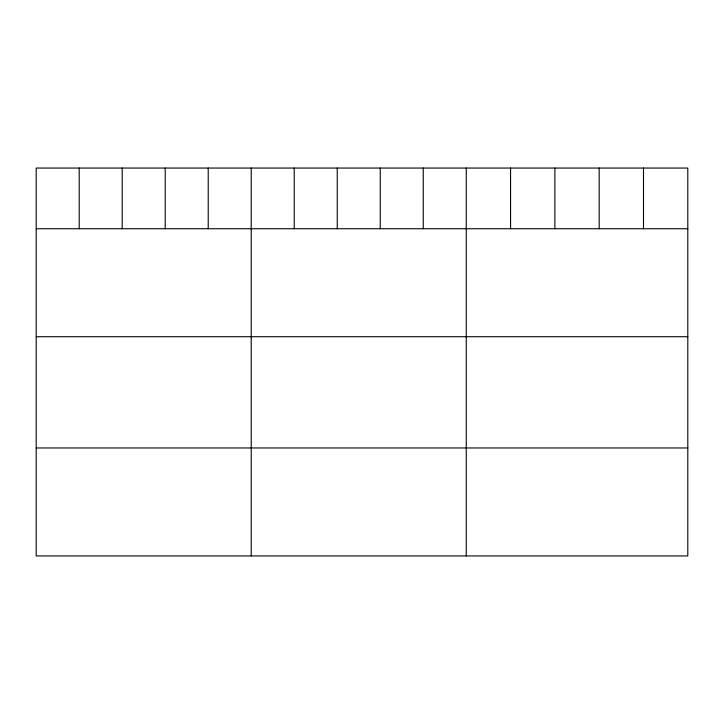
<?xml version="1.0" encoding="UTF-8"?>
<svg xmlns="http://www.w3.org/2000/svg" width="724" height="724" viewBox="0 0 724 724"><rect width="100%" height="100%" fill="white"/><g stroke="black" fill="none" stroke-linecap="round" stroke-linejoin="round"><path stroke-width="1.09" d="M687.8 228.739L687.8 555.942L36.2 555.942L36.2 168.058L687.8 168.058L687.8 228.739L36.2 228.739M36.2 336.714L687.8 336.714M36.2 447.966L687.8 447.966M643.491 168.058L643.491 228.739M599.182 168.058L599.182 228.739M554.874 168.058L554.874 228.739M510.565 168.058L510.565 228.739M466.256 168.058L466.256 555.942M423.25 168.058L423.25 228.739M380.245 168.058L380.245 228.739M337.239 168.058L337.239 228.739M294.234 168.058L294.234 228.739M251.228 168.058L251.228 555.942M208.222 168.058L208.222 228.739M165.217 168.058L165.217 228.739M122.211 168.058L122.211 228.739M79.206 168.058L79.206 228.739"/></g></svg>
